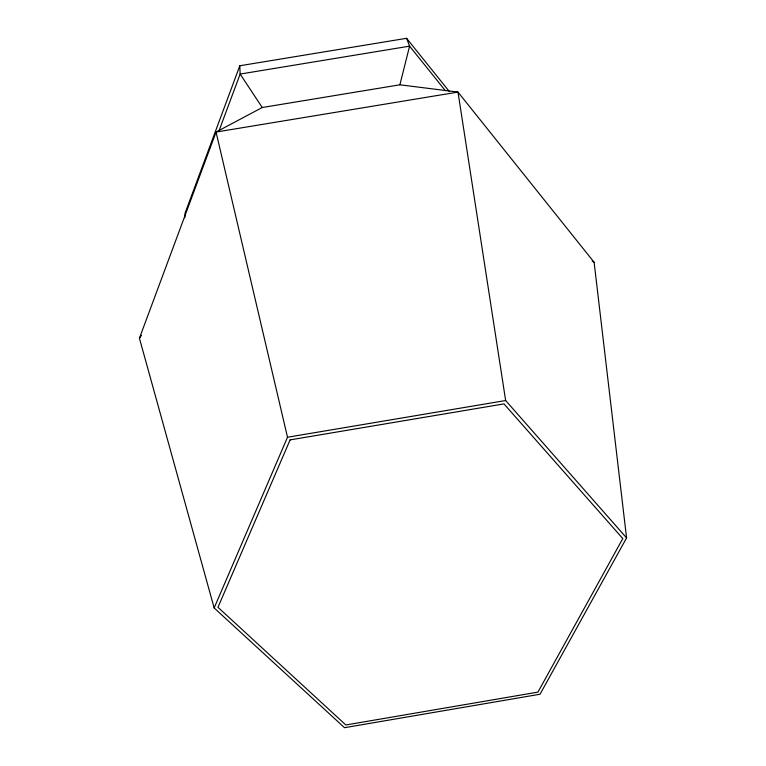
<?xml version="1.0" encoding="UTF-8"?>
<svg xmlns="http://www.w3.org/2000/svg" width="766" height="766" viewBox="0 0 766 766"><rect width="100%" height="100%" fill="white"/><g stroke="black" fill="none" stroke-linecap="round" stroke-linejoin="round"><path stroke-width="1.15" d="M184.807 217.774L185.037 213.235L239.806 65.761L406.602 38.3L449.192 91.346M399.89 84.796L457.991 92.083L594.119 262.269L626.578 537.923L540.03 694.235L344.518 727.7L214.154 607.945L139.422 338.237L216.05 132.058L262.24 107.518L399.89 84.796L409.59 46.152L406.602 38.3M218.971 130.919L240.141 74.063L239.806 65.761M214.154 607.945L287.509 437.242L216.05 132.058L457.991 92.083L505.646 400.532L626.578 537.923M139.422 338.237L141.48 335.297M287.509 437.242L505.646 400.532M592.166 260.909L594.119 262.269M445.4 90.704L409.59 46.152L240.141 74.063L262.24 107.518M290.103 439.885L217.975 607.294L345.849 724.981L537.943 692.119L622.787 538.565L503.999 403.893L290.103 439.885"/></g></svg>
